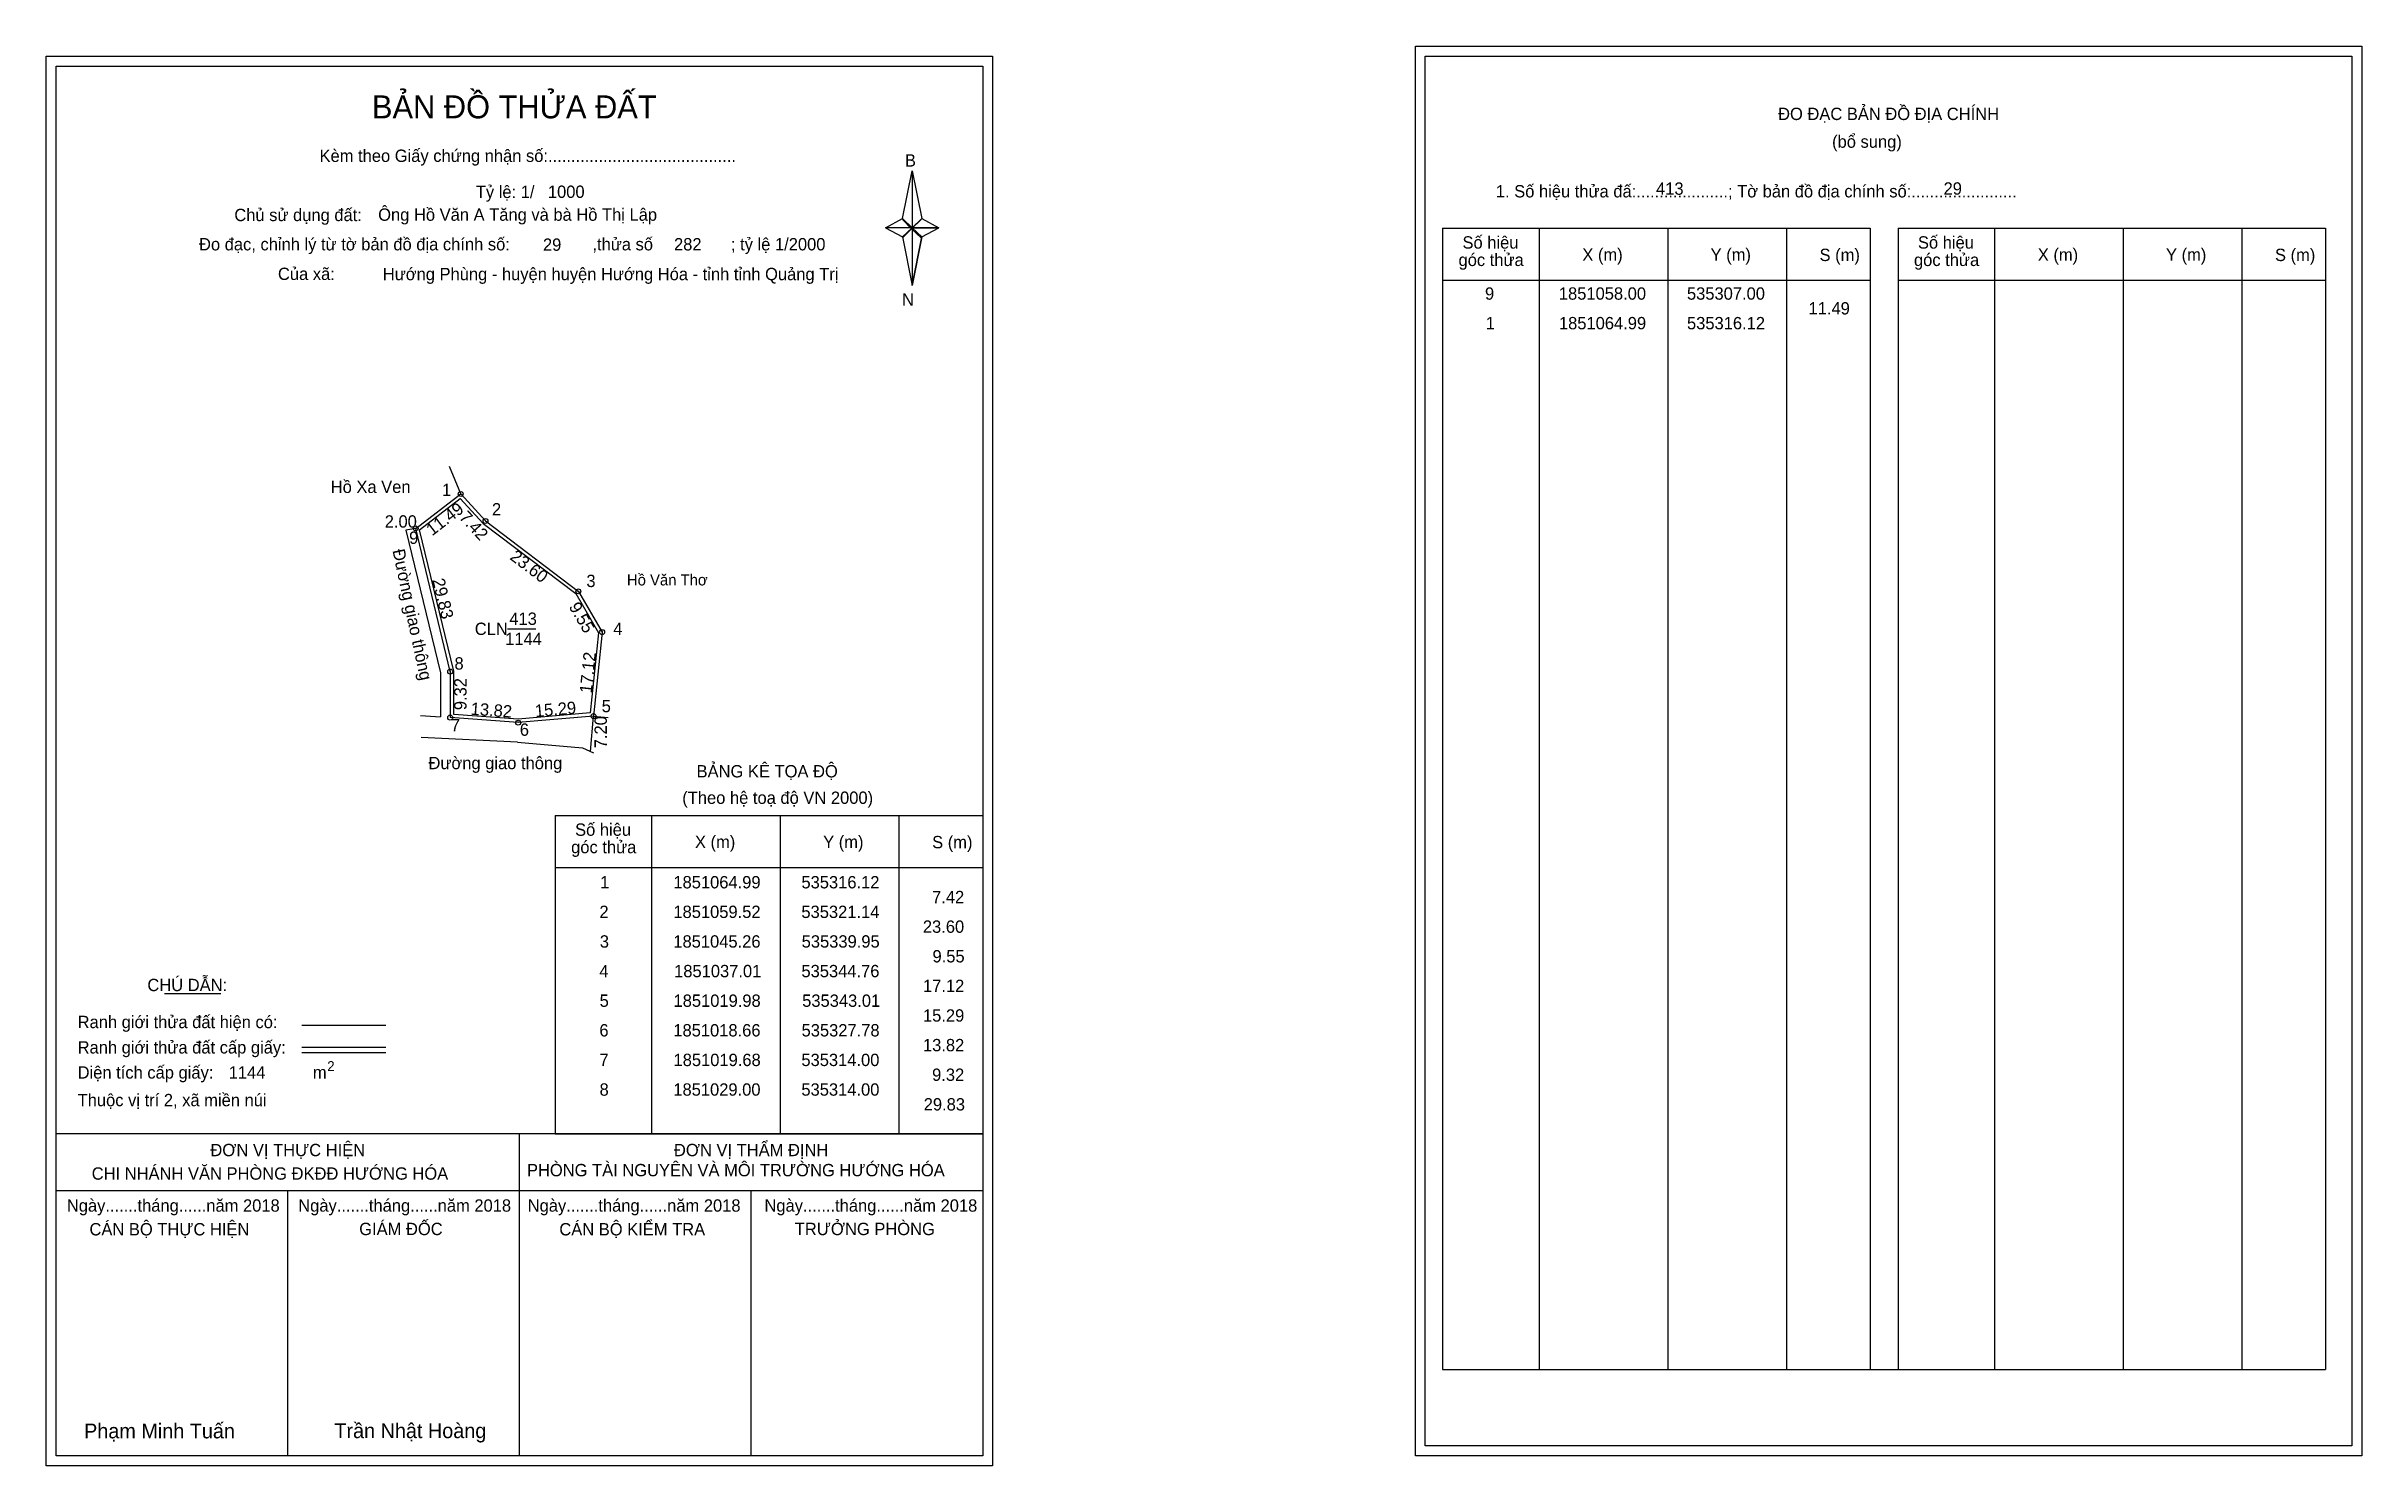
# Model space of a CAD drawing. Extents: x 535232 to 535701, y 1850868 to 1851156.
import ezdxf

# ---------------------------------------------------------------- set-up
doc = ezdxf.new("R2010")
doc.units = 0
for name, color, linetype in [('Level 1', 7, 'Continuous'), ('Level 10', 7, 'Continuous'), ('Level 11', 7, 'Continuous'), ('Level 13', 7, 'Continuous'), ('Level 23', 7, 'Continuous'), ('Level 27', 7, 'Continuous'), ('Level 3', 7, 'Continuous'), ('Level 36', 7, 'Continuous'), ('Level 49', 7, 'Continuous'), ('Level 5', 7, 'Continuous'), ('Level 53', 7, 'Continuous'), ('Level 55', 7, 'Continuous'), ('Level 6', 7, 'Continuous'), ('Level 63', 7, 'Continuous'), ('Level 9', 7, 'Continuous')]:
    doc.layers.add(name, color=color, linetype=linetype)

msp = doc.modelspace()

# ---------------------------------------------------------------- linework, layer by layer
at = {"layer": 'Level 1'}
for p, q in [((535234.18, 1851151.69), (535234.18, 1851151.69)), ((535511.5, 1851153.69), (535511.5, 1851153.69)), ((535405.6, 1851120.81), (535407.57, 1851130.45)), ((535407.57, 1851130.45), (535407.57, 1851118.92)), ((535407.57, 1851130.45), (535409.53, 1851120.81)), ((535402.15, 1851118.92), (535405.6, 1851120.81)), ((535405.6, 1851120.81), (535407.57, 1851118.92)), ((535407.42, 1851118.7), (535405.6, 1851120.59)), ((535407.57, 1851118.92), (535405.6, 1851117.08)), ((535407.42, 1851118.7), (535405.6, 1851116.86)), ((535405.6, 1851116.86), (535407.42, 1851118.7)), ((535405.6, 1851117.08), (535407.57, 1851107.22)), ((535409.39, 1851120.59), (535407.42, 1851118.7)), ((535407.42, 1851118.7), (535409.39, 1851120.59)), ((535409.39, 1851116.86), (535407.42, 1851118.7)), ((535409.53, 1851120.81), (535407.57, 1851118.92)), ((535407.57, 1851118.92), (535407.57, 1851107.22)), ((535407.57, 1851118.92), (535412.98, 1851118.92)), ((535407.57, 1851118.92), (535409.53, 1851117.08)), ((535409.53, 1851117.08), (535407.57, 1851107.22)), ((535409.53, 1851117.08), (535412.98, 1851118.92)), ((535515.03, 1851118.83), (535601.63, 1851118.83)), ((535534.62, 1850887.57), (535534.62, 1851118.83)), ((535560.69, 1850887.57), (535560.69, 1851118.83)), ((535584.67, 1851118.83), (535584.67, 1850887.57)), ((535601.63, 1851118.83), (535601.63, 1850887.57)), ((535607.29, 1851118.83), (535693.89, 1851118.83)), ((535626.88, 1850887.57), (535626.88, 1851118.83)), ((535652.95, 1850887.57), (535652.95, 1851118.83)), ((535676.92, 1851118.83), (535676.92, 1850887.57)), ((535693.89, 1851118.83), (535693.89, 1850887.57)), ((535515.03, 1851108.31), (535601.63, 1851108.31)), ((535607.29, 1851108.31), (535693.89, 1851108.31)), ((535335.27, 1850999.86), (535421.87, 1850999.86)), ((535354.86, 1850935.34), (535354.86, 1850999.86)), ((535380.93, 1850935.34), (535380.93, 1850999.86)), ((535404.9, 1850999.86), (535404.9, 1850935.34)), ((535335.27, 1850989.33), (535421.87, 1850989.33)), ((535256.09, 1850963.75), (535267.5, 1850963.75)), ((535283.96, 1850957.35), (535300.97, 1850957.35)), ((535283.96, 1850952.9), (535300.97, 1850952.9)), ((535283.96, 1850951.81), (535300.97, 1850951.81)), ((535341, 1850935.34), (535234.17, 1850935.34)), ((535421.87, 1850935.34), (535317.03, 1850935.34)), ((535328.02, 1850870.11), (535328.02, 1850935.34)), ((535335.27, 1850935.33), (535421.87, 1850935.33)), ((535421.87, 1850923.79), (535234.17, 1850923.79)), ((535281.1, 1850870.11), (535281.1, 1850923.79)), ((535374.95, 1850870.11), (535374.95, 1850923.79)), ((535515.03, 1850887.57), (535693.89, 1850887.57)), ((535421.87, 1850870.11), (535421.87, 1850870.11)), ((535699.2, 1850872.11), (535699.2, 1850872.11))]:
    msp.add_line(p, q, dxfattribs=at)
for points in [[(535405.6, 1851120.81), (535407.57, 1851130.45), (535407.57, 1851118.92)], [(535402.15, 1851118.92), (535405.6, 1851117.08), (535407.57, 1851118.92)], [(535407.57, 1851118.92), (535409.53, 1851120.81), (535412.98, 1851118.92)], [(535407.57, 1851118.92), (535407.57, 1851107.22), (535409.53, 1851117.08)]]:
    msp.add_lwpolyline(points, close=True, dxfattribs=at)
at = {"layer": 'Level 10'}
for p, q in [((535321.14, 1851059.52), (535316.12, 1851064.99)), ((535343.01, 1851019.98), (535327.78, 1851018.66))]:
    msp.add_line(p, q, dxfattribs=at)
for points in [[(535314, 1851029), (535307, 1851058), (535316.12, 1851064.99), (535321.14, 1851059.52), (535339.95, 1851045.26), (535344.76, 1851037.01), (535343.01, 1851019.98), (535327.78, 1851018.66), (535314, 1851019.68)], [(535305.03, 1851057.67), (535312, 1851028.78), (535312, 1851019.83)], [(535327.6, 1851014.72), (535308.13, 1851015.68)], [(535327.6, 1851014.72), (535340.8, 1851013.53), (535343, 1851012.52)]]:
    msp.add_lwpolyline(points, dxfattribs=at)
msp.add_lwpolyline([(535307.79, 1851057.72), (535316.04, 1851064.04), (535320.67, 1851059), (535339.42, 1851044.79), (535344.04, 1851036.85), (535342.37, 1851020.63), (535327.78, 1851019.36), (535314.7, 1851020.33), (535314.7, 1851029.08)], close=True, dxfattribs=at)
at = {"layer": 'Level 11'}
for centre in [(535316.12, 1851064.99), (535307, 1851058), (535307, 1851058), (535321.14, 1851059.52), (535339.95, 1851045.26), (535344.76, 1851037.01), (535314, 1851029), (535314, 1851019.68), (535327.78, 1851018.66), (535343.01, 1851019.98)]:
    msp.add_circle(centre, 0.5, dxfattribs=at)
at = {"layer": 'Level 23'}
msp.add_lwpolyline([(535307.98, 1851020.12), (535312, 1851019.83)], dxfattribs=at)
at = {"layer": 'Level 27'}
for p, q in [((535316.12, 1851064.99), (535313.84, 1851070.54)), ((535307, 1851058), (535305.03, 1851057.67)), ((535343.01, 1851019.98), (535346, 1851019.72))]:
    msp.add_line(p, q, dxfattribs=at)
at = {"layer": 'Level 3'}
for p, q in [((535515.03, 1851118.83), (535515.03, 1850887.57)), ((535607.29, 1851118.83), (535607.29, 1850887.57)), ((535335.27, 1850999.86), (535335.27, 1850935.34))]:
    msp.add_line(p, q, dxfattribs=at)
at = {"layer": 'Level 5'}
for p, q in [((535314, 1851029), (535314, 1851019.68)), ((535342.38, 1851012.81), (535343.01, 1851019.98))]:
    msp.add_line(p, q, dxfattribs=at)
at = {"layer": 'Level 63'}
for points in [[(535509.5, 1851155.69), (535701.2, 1851155.69), (535701.2, 1850870.11), (535509.5, 1850870.11)], [(535232.17, 1851153.69), (535423.87, 1851153.69), (535423.87, 1850868.11), (535232.17, 1850868.11)], [(535234.17, 1851151.69), (535421.87, 1851151.69), (535421.87, 1850870.11), (535234.17, 1850870.11)], [(535511.5, 1851153.69), (535699.2, 1851153.69), (535699.2, 1850872.11), (535511.5, 1850872.11)]]:
    msp.add_lwpolyline(points, close=True, dxfattribs=at)
at = {"layer": 'Level 9'}
msp.add_line((535325.57, 1851037.67), (535331.31, 1851037.67), dxfattribs=at)

# ---------------------------------------------------------------- texts
at = {"layer": 'Level 1'}
for s, height, p in [('BẢN ĐỒ THỬA ĐẤT', 4.6657, (535298.14, 1851141.09)), ('ĐO ĐẠC BẢN ĐỒ ĐỊA CHÍNH', 2.5, (535582.98, 1851140.75)), ('(bổ sung)', 2.5, (535593.92, 1851135.13)), ('Kèm theo Giấy chứng nhận số:.........................................', 2.5, (535287.52, 1851132.26)), ('B', 2.5, (535406.11, 1851131.32)), ('1. Số hiệu thửa đấ:....................; Tờ bản đồ địa chính số:.......................', 2.5, (535525.81, 1851125.07)), ('Chủ sử dụng đất:', 2.5, (535270.26, 1851120.27)), ('Đo đạc, chỉnh lý từ tờ bản đồ địa chính số:                  ,thửa số                 ; tỷ lệ 1/2000', 2.5, (535263.11, 1851114.34)), ('Số hiệu', 2.5, (535519.05, 1851114.7)), ('Số hiệu', 2.5, (535611.31, 1851114.7)), ('góc thửa', 2.5, (535518.25, 1851111.17)), ('X (m)', 2.5, (535543.33, 1851112.23)), ('Y (m)', 2.5, (535569.31, 1851112.23)), ('S (m)', 2.5, (535591.38, 1851112.18)), ('góc thửa', 2.5, (535610.51, 1851111.17)), ('X (m)', 2.5, (535635.59, 1851112.23)), ('Y (m)', 2.5, (535661.56, 1851112.23)), ('S (m)', 2.5, (535683.64, 1851112.18)), ('Của xã:', 2.5, (535279.1, 1851108.34)), ('N', 2.5, (535405.51, 1851103.15)), ('BẢNG KÊ TỌA ĐỘ', 2.5, (535363.9, 1851007.56)), ('(Theo hệ toạ độ VN 2000)', 2.5, (535361, 1851002.2)), ('góc thửa', 2.5, (535338.49, 1850992.2)), ('Số hiệu', 2.5, (535339.29, 1850995.73)), ('X (m)', 2.5, (535363.57, 1850993.25)), ('Y (m)', 2.5, (535389.54, 1850993.25)), ('S (m)', 2.5, (535411.62, 1850993.2)), ('CHÚ DẪN:', 2.5, (535252.65, 1850964.26)), ('Ranh giới thửa đất hiện có:', 2.5, (535238.52, 1850956.76)), ('Ranh giới thửa đất cấp giấy:', 2.5, (535238.52, 1850951.62)), ('Diện tích cấp giấy:', 2.5, (535238.52, 1850946.54)), ('m', 2.5, (535286.18, 1850946.56)), ('2', 2, (535289.08, 1850948.07)), ('Thuộc vị trí 2, xã miền núi', 2.5, (535238.52, 1850940.94)), ('ĐƠN VỊ THỰC HIỆN', 2.5, (535265.41, 1850930.82)), ('ĐƠN VỊ THẨM ĐỊNH', 2.5, (535359.31, 1850930.82)), ('CHI NHÁNH VĂN PHÒNG ĐKĐĐ HƯỚNG HÓA', 2.5, (535241.37, 1850926.06)), ('PHÒNG TÀI NGUYÊN VÀ MÔI TRƯỜNG HƯỚNG HÓA', 2.5, (535329.54, 1850926.75)), ('Ngày.......tháng......năm 2018', 2.5, (535236.34, 1850919.58)), ('Ngày.......tháng......năm 2018', 2.5, (535283.21, 1850919.58)), ('Ngày.......tháng......năm 2018', 2.5, (535329.69, 1850919.58)), ('Ngày.......tháng......năm 2018', 2.5, (535377.65, 1850919.58)), ('CÁN BỘ THỰC HIỆN', 2.5, (535240.92, 1850914.77)), ('GIÁM ĐỐC', 2.5, (535295.56, 1850914.83)), ('CÁN BỘ KIỂM TRA', 2.5, (535336.1, 1850914.77)), ('TRƯỞNG PHÒNG', 2.5, (535383.79, 1850914.83)), ('Phạm Minh Tuấn', 3, (535239.83, 1850873.65)), ('Trần Nhật Hoàng', 3, (535290.53, 1850873.7))]:
    msp.add_text(s, height=height, dxfattribs=at).set_placement(p)
at = {"layer": 'Level 11'}
msp.add_text('Tỷ lệ: 1/', height=2.5, dxfattribs=at).set_placement((535319.18, 1851124.95))
at = {"layer": 'Level 13'}
for s, p in [(' CLN', (535318.04, 1851036.42)), ('1144', (535325.13, 1851034.37)), ('413', (535325.97, 1851038.47))]:
    msp.add_text(s, height=2.5, dxfattribs=at).set_placement(p)
at = {"layer": 'Level 36'}
for s, height, p in [('Hồ Xa Ven', 2.5, (535289.79, 1851065.19)), ('Hồ Văn Thơ', 2.25, (535349.79, 1851046.46)), ('Đường giao thông', 2.5, (535309.59, 1851009.23))]:
    msp.add_text(s, height=height, dxfattribs=at).set_placement(p)
msp.add_text('Đường giao thông', height=2.5, rotation=282.0846, dxfattribs=at).set_placement((535302.28, 1851053.55))
at = {"layer": 'Level 49'}
for s, rotation, p in [('11.49', 37.4683, (535310.33, 1851056.4)), ('7.42', 312.5436, (535315.66, 1851060.14)), ('23.60', 322.834, (535325.91, 1851051.88)), ('29.83', 283.5704, (535310.34, 1851047.58)), ('9.55', 300.2435, (535337.94, 1851042.16)), ('17.12', 84.1329, (535342.67, 1851024.52)), ('9.32', 90, (535317.3, 1851021.19)), ('13.82', 355.7667, (535318.08, 1851020.27)), ('15.29', 4.9535, (535331.26, 1851019.77))]:
    msp.add_text(s, height=2.5, rotation=rotation, dxfattribs=at).set_placement(p)
at = {"layer": 'Level 5'}
for s, rotation, p in [('2.00', 360, (535300.73, 1851058.17)), ('7.20', 90, (535345.72, 1851013.47))]:
    msp.add_text(s, height=2.5, rotation=rotation, dxfattribs=at).set_placement(p)
at = {"layer": 'Level 53'}
for s, p in [('9', (535523.61, 1851104.35)), ('1851058.00', (535538.57, 1851104.35)), ('535307.00', (535564.52, 1851104.35)), ('11.49', (535589.15, 1851101.35)), ('1', (535523.75, 1851098.35)), ('1851064.99', (535538.59, 1851098.35)), ('535316.12', (535564.53, 1851098.35)), ('1', (535344.37, 1850985.08)), ('1851064.99', (535359.2, 1850985.08)), ('535316.12', (535385.14, 1850985.08)), ('2', (535344.22, 1850979.08)), ('1851059.52', (535359.2, 1850979.08)), ('535321.14', (535385.13, 1850979.08)), ('7.42', (535411.61, 1850982.08)), ('23.60', (535409.74, 1850976.08)), ('3', (535344.3, 1850973.08)), ('1851045.26', (535359.19, 1850973.08)), ('535339.95', (535385.19, 1850973.08)), ('9.55', (535411.69, 1850970.08)), ('4', (535344.21, 1850967.08)), ('1851037.01', (535359.35, 1850967.08)), ('535344.76', (535385.14, 1850967.08)), ('17.12', (535409.76, 1850964.08)), ('5', (535344.26, 1850961.08)), ('1851019.98', (535359.23, 1850961.08)), ('535343.01', (535385.29, 1850961.08)), ('6', (535344.21, 1850955.08)), ('1851018.66', (535359.19, 1850955.08)), ('535327.78', (535385.17, 1850955.08)), ('15.29', (535409.76, 1850958.08)), ('13.82', (535409.76, 1850952.08)), ('7', (535344.22, 1850949.08)), ('1851019.68', (535359.23, 1850949.08)), ('535314.00', (535385.13, 1850949.08)), ('9.32', (535411.61, 1850946.08)), ('8', (535344.25, 1850943.08)), ('1851029.00', (535359.19, 1850943.08)), ('535314.00', (535385.13, 1850943.08)), ('29.83', (535409.91, 1850940.08))]:
    msp.add_text(s, height=2.5, dxfattribs=at).set_placement(p)
at = {"layer": 'Level 55'}
for s, height, p in [('297', 0.11, (535316, 1851064.88)), ('297', 0.11, (535316, 1851064.88)), ('1', 0.4, (535316.01, 1851064.99)), ('0', 0.11, (535316.08, 1851064.88)), ('0', 0.11, (535316.08, 1851064.88)), ('9', 0.4, (535306.86, 1851058)), ('0', 0.11, (535306.96, 1851057.89)), ('0', 0.11, (535306.96, 1851057.89)), ('0', 0.11, (535306.96, 1851057.89)), ('2', 0.4, (535321, 1851059.52)), ('297', 0.11, (535321.02, 1851059.41)), ('297', 0.11, (535321.02, 1851059.41)), ('297', 0.11, (535339.83, 1851045.15)), ('297', 0.11, (535339.83, 1851045.15)), ('3', 0.4, (535339.83, 1851045.26)), ('4', 0.4, (535344.62, 1851037.01)), ('297', 0.11, (535344.64, 1851036.9)), ('297', 0.11, (535344.64, 1851036.9)), ('8', 0.4, (535313.87, 1851029)), ('0', 0.11, (535313.96, 1851028.89)), ('7', 0.4, (535313.87, 1851019.68)), ('0', 0.11, (535313.96, 1851019.57)), ('6', 0.4, (535327.64, 1851018.66)), ('0', 0.11, (535327.74, 1851018.55)), ('5', 0.4, (535342.88, 1851019.98)), ('297', 0.11, (535342.89, 1851019.87)), ('297', 0.11, (535342.89, 1851019.87)), ('0', 0.11, (535342.97, 1851019.87))]:
    msp.add_text(s, height=height, dxfattribs=at).set_placement(p)
at = {"layer": 'Level 6'}
for s, p in [('1000', (535333.78, 1851124.97)), ('413', (535558.26, 1851125.61)), ('29', (535616.5, 1851125.63)), ('Ông Hồ Văn A Tăng và bà Hồ Thị Lập', (535299.4, 1851120.34)), ('29', (535332.78, 1851114.25)), ('282', (535359.33, 1851114.33)), (' Hướng Phùng - huyện huyện Hướng Hóa - tỉnh tỉnh Quảng Trị', (535299.41, 1851108.3)), ('1144', (535269.12, 1850946.54))]:
    msp.add_text(s, height=2.5, dxfattribs=at).set_placement(p)
at = {"layer": 'Level 9'}
for s, p in [('1', (535312.33, 1851064.57)), ('2', (535322.45, 1851060.64)), ('9', (535305.67, 1851054.87)), ('3', (535341.58, 1851046.13)), ('4', (535347.03, 1851036.44)), ('8', (535314.86, 1851029.41)), ('5', (535344.68, 1851020.77)), ('7', (535314.12, 1851016.88)), ('6', (535328.09, 1851016))]:
    msp.add_text(s, height=2.5, dxfattribs=at).set_placement(p)

doc.saveas('drawing.dxf')
